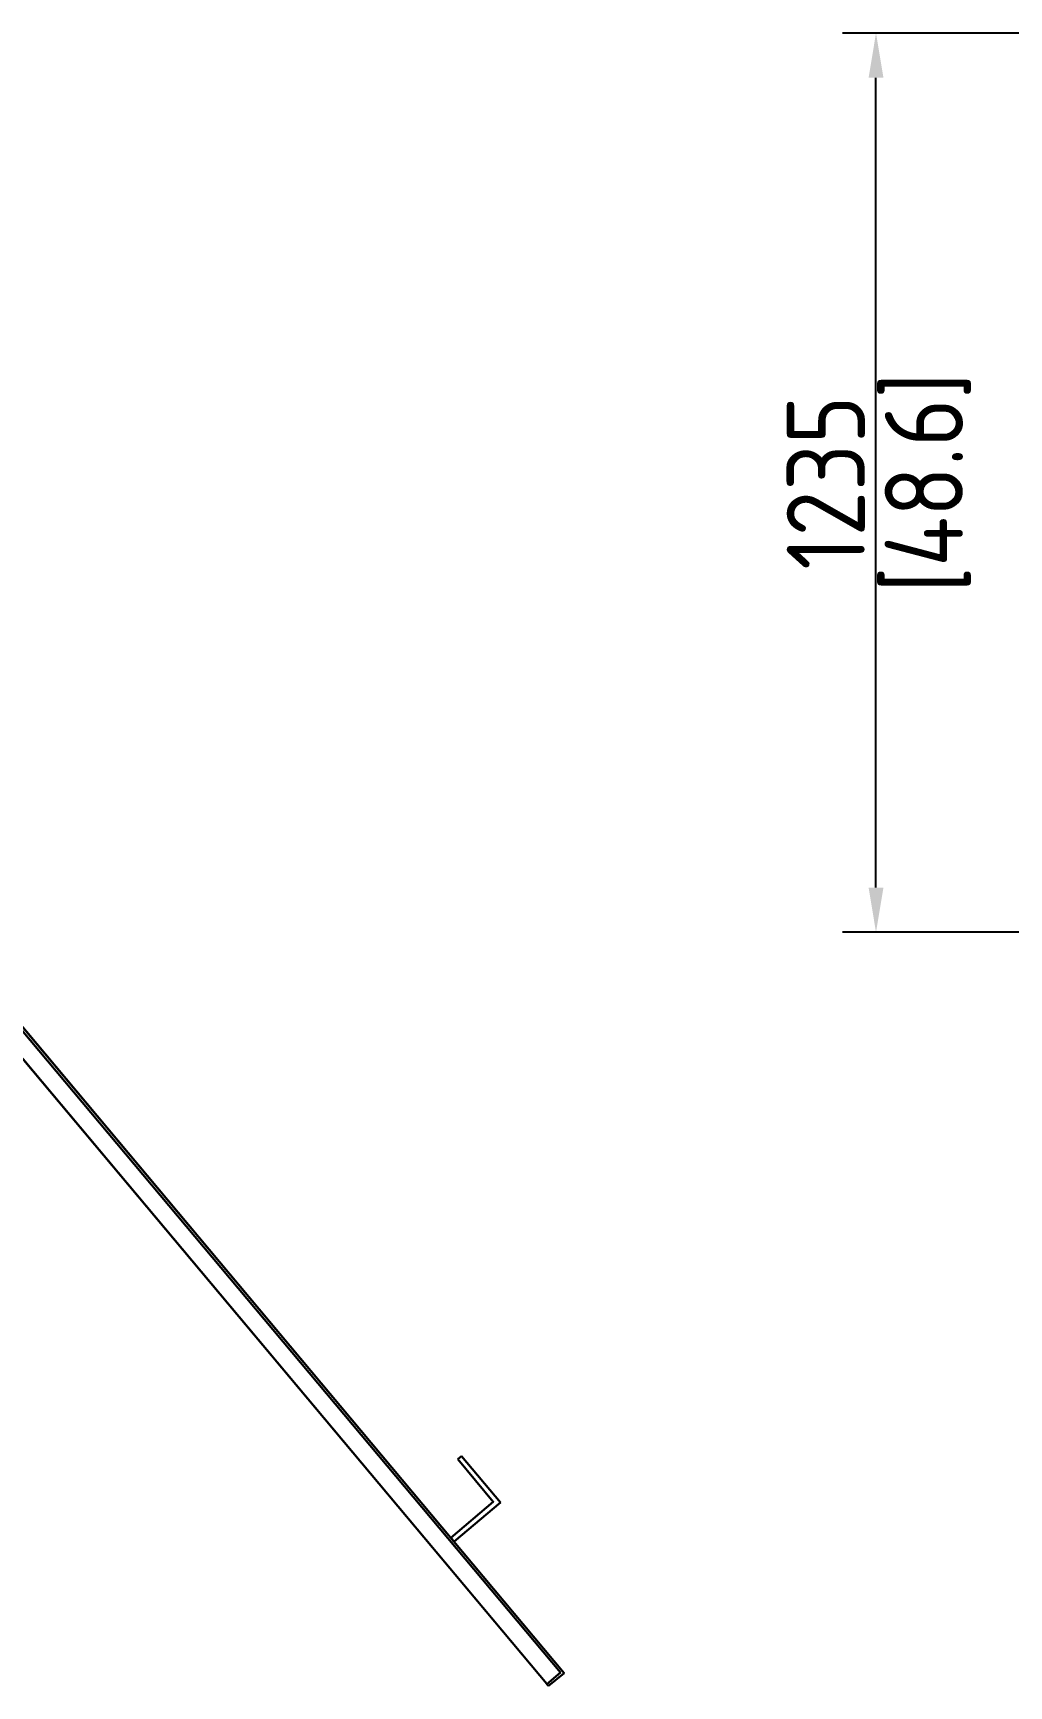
# Model space of a CAD drawing. Header units: millimetres. Extents: x 139713 to 150984, y -162976 to -156169.
# Drawn here: x 142680 to 143554, y -161537 to -160057 of the extents above; entities that cross this region are included whole.
import ezdxf

# ---------------------------------------------------------------- set-up
doc = ezdxf.new("R2010")
doc.units = ezdxf.units.MM
doc.header["$LTSCALE"] = 13
doc.layers.add('PDF_几何图形', color=7, linetype='Continuous')
doc.layers.add('标注、文本', color=3, linetype='Continuous', lineweight=25)
doc.styles.get("Standard").update_dxf_attribs({"font": 'gbenor.shx', "bigfont": 'gbcbig.shx'})
doc.dimstyles.new('1-15', dxfattribs={"dimscale": 20, "dimtxt": 3.5, "dimasz": 2, "dimexe": 1.5, "dimexo": 0.5, "dimgap": 0.5, "dimtad": 1, "dimtoh": 1, "dimdec": 1, "dimdsep": 46, "dimtxsty": 'Standard', "dimcen": 2.5, "dimclrd": 3, "dimclre": 3, "dimclrt": 3, "dimadec": 0, "dimazin": 2, "dimtfac": 1, "dimtdec": 1, "dimtmove": 0, "dimatfit": 2, "dimfxl": 1, "dimarcsym": 0})

# ---------------------------------------------------------------- blocks, each defined once
blk = doc.blocks.new('*D538')
at = {"layer": 'Defpoints', "color": 0, "lineweight": 13, "transparency": 16777216}
for p in [(143435.2, -160056.6), (143940.8, -160056.6), (143878.3, -160862)]:
    blk.add_point(p, dxfattribs=at)
at = {"layer": '标注、文本', "color": 3, "lineweight": -2, "transparency": 16777216}
for p, q in [((143930.8, -160056.6), (143405.2, -160056.6)), ((143435.2, -160822), (143435.2, -160096.6)), ((143868.3, -160862), (143405.2, -160862))]:
    blk.add_line(p, q, dxfattribs=at)
at = {"layer": '标注、文本', "color": 3, "lineweight": 13, "transparency": 16777216}
for points in [[(143428.6, -160096.6), (143441.9, -160096.6), (143435.2, -160056.6)], [(143428.6, -160822), (143441.9, -160822), (143435.2, -160862)]]:
    blk.add_solid(points, dxfattribs=at)

msp = doc.modelspace()

# ---------------------------------------------------------------- linework, layer by layer
at = {"layer": 'PDF_几何图形'}
for p, q in [((142585.877, -160874.3), (143141.914, -161537.102)), ((142599.524, -160866.028), (143152.667, -161525.108)), ((142599.938, -160862.72), (143155.976, -161525.522)), ((143063.751, -161331.146), (143060.442, -161334.041)), ((143063.751, -161331.146), (143098.904, -161372.917)), ((143098.904, -161372.917), (143057.134, -161407.656)), ((143152.667, -161525.108), (143140.26, -161535.448)), ((143155.976, -161525.522), (143141.914, -161537.102)), ((143140.26, -161535.448), (143141.914, -161537.102))]:
    msp.add_line(p, q, dxfattribs=at)
msp.add_lwpolyline([(143060.442, -161334.041), (143092.287, -161372.089), (143054.239, -161404.347), (143057.134, -161407.656)], dxfattribs=at)
at = {"layer": '标注、文本', "color": 4, "lineweight": 30}
for p, q in [((142585.877, -160874.3), (143141.914, -161537.102)), ((142599.524, -160866.028), (143152.667, -161525.108)), ((142599.938, -160862.72), (143155.976, -161525.522)), ((143063.751, -161331.146), (143060.442, -161334.041)), ((143063.751, -161331.146), (143098.904, -161372.917)), ((143098.904, -161372.917), (143057.134, -161407.656)), ((143152.667, -161525.108), (143140.26, -161535.448)), ((143155.976, -161525.522), (143141.914, -161537.102)), ((143140.26, -161535.448), (143141.914, -161537.102))]:
    msp.add_line(p, q, dxfattribs=at)
msp.add_lwpolyline([(143060.442, -161334.041), (143092.287, -161372.089), (143054.239, -161404.347), (143057.134, -161407.656)], dxfattribs=at)

# ---------------------------------------------------------------- texts
at = {"layer": '标注、文本', "color": 3, "lineweight": 13, "char_height": 70, "attachment_point": 5, "rotation": 90}
for s, insert in [('[48.6]', (143481.694, -160459.303)), ('1235', (143390.235, -160459.303))]:
    msp.add_mtext(s, dxfattribs=dict(at, insert=insert))

# ---------------------------------------------------------------- dimensions: what is measured, and where the dimension line sits
at = {"layer": '标注、文本', "lineweight": 13}
dim = msp.add_linear_dim(base=(143435.235, -160056.572), p1=(143878.313, -160862.034), p2=(143940.818, -160056.572), angle=90, text=' ', dimstyle='1-15', override={"dimpost": '\\X'}, dxfattribs=at)
dim.commit()
dim.dimension.update_dxf_attribs({"geometry": '*D538', "text_midpoint": (143435.235, -160459.303)})

doc.saveas('drawing.dxf')
